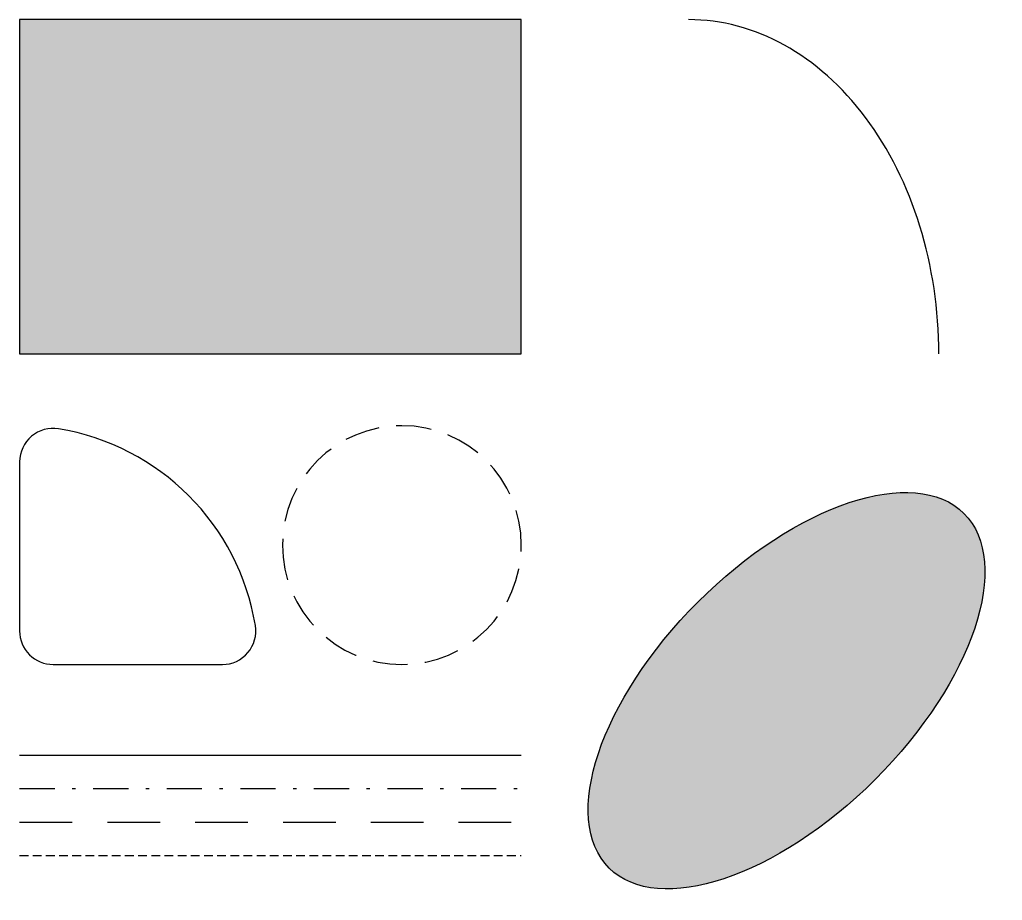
# Model space of a CAD drawing. Extents: x 3.7 to 33.1, y 1.7 to 28.
import ezdxf

# ---------------------------------------------------------------- set-up
doc = ezdxf.new("R2010")
doc.units = 0
doc.header["$LTSCALE"] = 2.1
doc.header["$MEASUREMENT"] = 0
for name, pattern in [('DASHDOT', [1, 0.5, -0.25, 0, -0.25]), ('DASHED', [0.75, 0.5, -0.25]), ('DASHEDX2', [1.25, 0.75, -0.5]), ('HIDDEN2', [0.1875, 0.125, -0.0625])]:
    doc.linetypes.add(name, pattern=pattern)
doc.layers.get('0').update_dxf_attribs({"linetype": 'CONTINUOUS'})
doc.layers.add('TOP', color=7, linetype='CONTINUOUS')

msp = doc.modelspace()

# ---------------------------------------------------------------- hatches: boundary and pattern name
msp.add_hatch(color=140).paths.add_polyline_path([(3.688, 18.026), (18.688, 18.026), (18.688, 28.026), (3.688, 28.026)])
h = msp.add_hatch(color=112)
edge = h.paths.add_edge_path()
edge.add_ellipse((26.618, 7.955), major_axis=(5.303, 5.303), ratio=0.5, start_angle=0, end_angle=360)

# ---------------------------------------------------------------- linework, layer by layer
at = {"color": 7, "linetype": 'CONTINUOUS'}
msp.add_line((3.688, 6.026), (18.688, 6.026), dxfattribs=at)
at = {"color": 10, "linetype": 'DASHDOT'}
msp.add_line((3.688, 5.026), (18.688, 5.026), dxfattribs=at)
at = {"color": 140, "linetype": 'DASHEDX2'}
msp.add_line((3.688, 4.026), (18.688, 4.026), dxfattribs=at)
at = {"color": 112, "linetype": 'HIDDEN2'}
msp.add_line((3.688, 3.026), (18.688, 3.026), dxfattribs=at)
at = {"color": 7, "linetype": 'CONTINUOUS'}
msp.add_lwpolyline([(3.688, 18.026), (18.688, 18.026), (18.688, 28.026), (3.688, 28.026)], close=True, dxfattribs=at)
at = {"color": 10, "linetype": 'CONTINUOUS'}
msp.add_ellipse((26.618, 7.955), major_axis=(5.303, 5.303), ratio=0.5, dxfattribs=at)
at = {"layer": 'TOP', "linetype": 'DASHED'}
msp.add_lwpolyline([(11.546, 12.311, -1), (18.688, 12.311, -1)], format="xyb", close=True, dxfattribs=at)
at = {"layer": 'TOP', "linetype": 'CONTINUOUS'}
msp.add_lwpolyline([(10.736, 9.903, 0.321364), (4.851, 15.788, 0.46296), (3.688, 14.801), (3.688, 9.74, 0.414214), (4.688, 8.74), (9.749, 8.74, 0.46296)], format="xyb", close=True, dxfattribs=at)
msp.add_ellipse((23.688, 18.026), major_axis=(0, -10), ratio=0.748344, start_param=1.570796, end_param=3.141593, dxfattribs=at)

doc.saveas('drawing.dxf')
